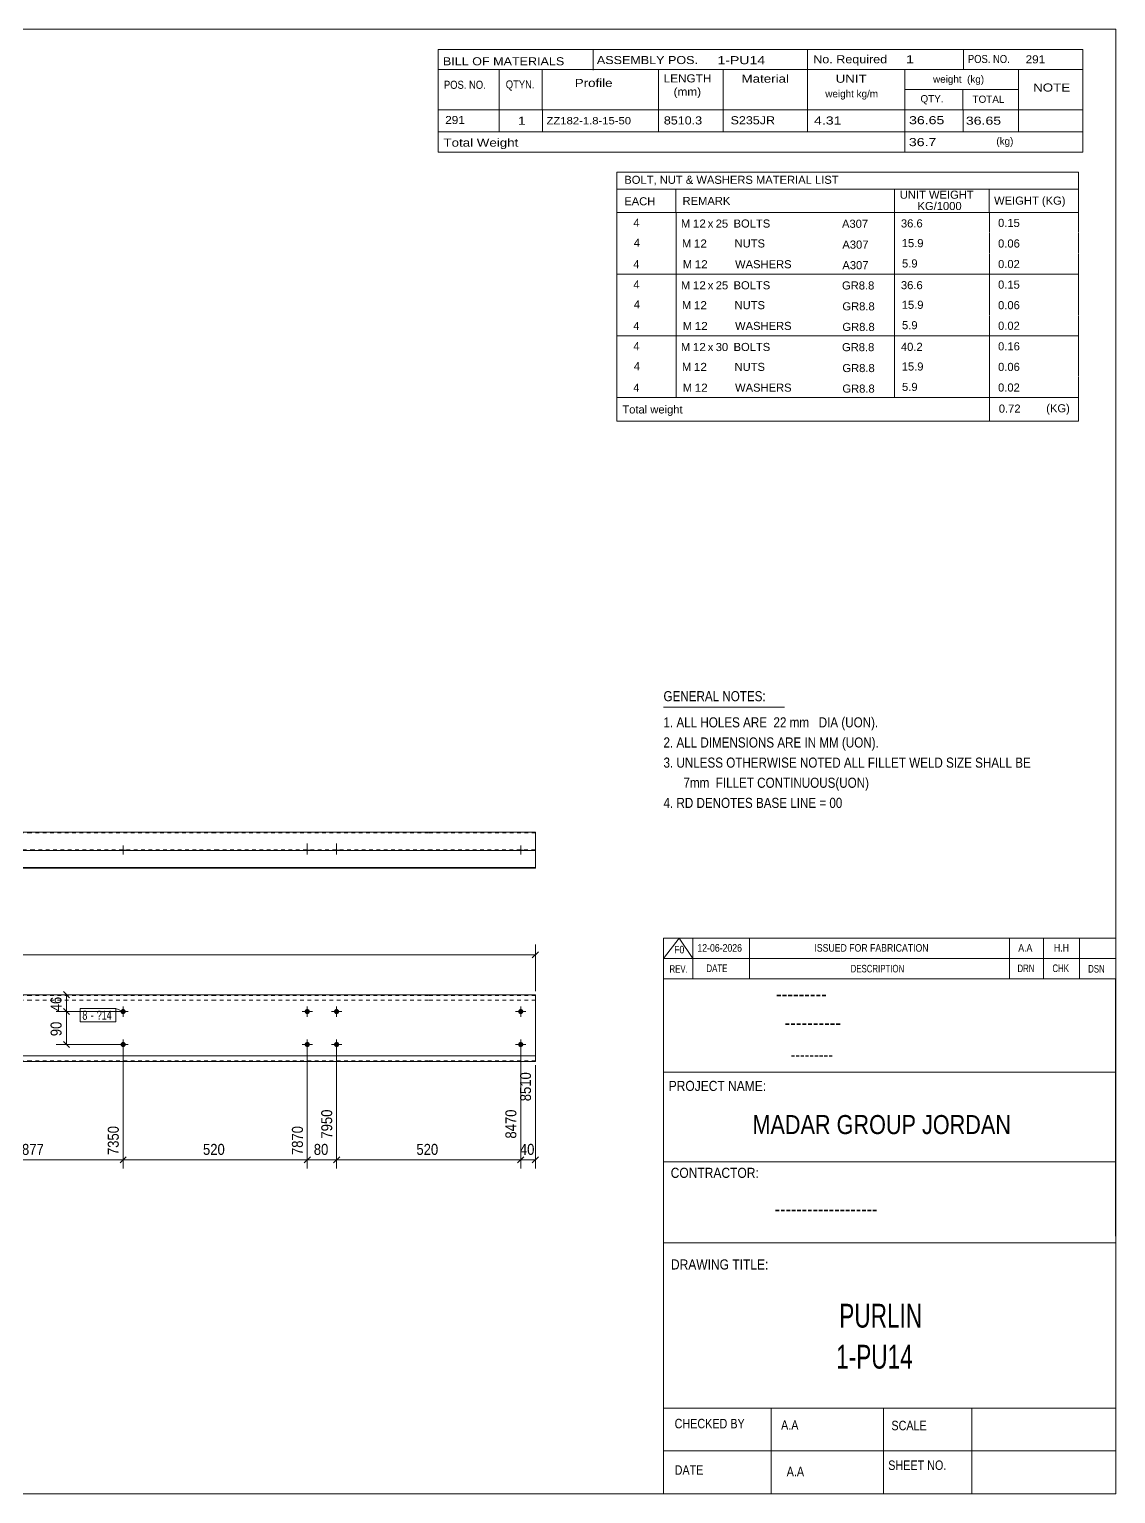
# Model space of a CAD drawing. Header units: millimetres. Extents: x 2 to 579, y 1 to 405.
# Drawn here: x 282.3 to 579, y 5 to 405 of the extents above; entities that cross this region are included whole.
import ezdxf

# ---------------------------------------------------------------- set-up
doc = ezdxf.new("R2010")
doc.units = ezdxf.units.MM
doc.linetypes.add('XKITLINE00', pattern=[0])
doc.linetypes.add('XKITLINE01', pattern=[4, 1, -1, 1, -1])
for name, color, linetype, lineweight in [('Bolt', 3, 'Continuous', 0), ('BoltMark', 7, 'Continuous', 0), ('Dimensions', 7, 'Continuous', 0), ('DrawingSheet', 5, 'Continuous', 0), ('OtherObjectType', 7, 'Continuous', 0), ('Part', 2, 'Continuous', 0)]:
    doc.layers.add(name, color=color, linetype=linetype, lineweight=lineweight)
doc.styles.add('@ARIAL_UNICODE_MS_BOLD', font='ARIAL.TTF')
doc.styles.add('ARIAL', font='ARIAL.TTF')
doc.styles.add('ARIAL_NARROW', font='ARIALN.TTF')
doc.styles.add('COMIC_SANS_MS_BOLD', font='COMICBD.TTF')
doc.styles.add('SWIS721_EX_BT', font='ARIAL.TTF')
doc.styles.add('SWISSE', font='ARIAL.TTF')

# ---------------------------------------------------------------- blocks, each defined once
blk = doc.blocks.new('*A3')
at = {"layer": 'Bolt'}
for points in [[(358.91, 136.67), (358.91, 136.63), (358.91, 136.6), (358.9, 136.56), (358.89, 136.53), (358.88, 136.5), (358.87, 136.46), (358.86, 136.43), (358.85, 136.4), (358.83, 136.37), (358.81, 136.34), (358.8, 136.31), (358.78, 136.28), (358.75, 136.26), (358.73, 136.23), (358.71, 136.2), (358.68, 136.18), (358.66, 136.16), (358.63, 136.14), (358.6, 136.12), (358.57, 136.1), (358.54, 136.08), (358.51, 136.07), (358.48, 136.05), (358.45, 136.04), (358.42, 136.03), (358.38, 136.02), (358.35, 136.01), (358.32, 136.01), (358.28, 136), (358.25, 136), (358.21, 136), (358.18, 136), (358.14, 136), (358.11, 136.01), (358.08, 136.01), (358.04, 136.02), (358.01, 136.03), (357.98, 136.04), (357.95, 136.05), (357.91, 136.07), (357.88, 136.08), (357.85, 136.1), (357.82, 136.12), (357.8, 136.14), (357.77, 136.16), (357.74, 136.18), (357.72, 136.2), (357.69, 136.23), (357.67, 136.26), (357.65, 136.28), (357.63, 136.31), (357.61, 136.34), (357.6, 136.37), (357.58, 136.4), (357.57, 136.43), (357.55, 136.46), (357.54, 136.5), (357.53, 136.53), (357.53, 136.56), (357.52, 136.6), (357.52, 136.63), (357.51, 136.67), (357.51, 136.7), (357.51, 136.73), (357.52, 136.77), (357.52, 136.8), (357.53, 136.84), (357.53, 136.87), (357.54, 136.9), (357.55, 136.94), (357.57, 136.97), (357.58, 137), (357.6, 137.03), (357.61, 137.06), (357.63, 137.09), (357.65, 137.12), (357.67, 137.14), (357.69, 137.17), (357.72, 137.19), (357.74, 137.22), (357.77, 137.24), (357.8, 137.26), (357.82, 137.28), (357.85, 137.3), (357.88, 137.32), (357.91, 137.33), (357.95, 137.35), (357.98, 137.36), (358.01, 137.37), (358.04, 137.38), (358.08, 137.39), (358.11, 137.39), (358.14, 137.4), (358.18, 137.4), (358.21, 137.4), (358.25, 137.4), (358.28, 137.4), (358.32, 137.39), (358.35, 137.39), (358.38, 137.38), (358.42, 137.37), (358.45, 137.36), (358.48, 137.35), (358.51, 137.33), (358.54, 137.32), (358.57, 137.3), (358.6, 137.28), (358.63, 137.26), (358.66, 137.24), (358.68, 137.22), (358.71, 137.19), (358.73, 137.17), (358.75, 137.14), (358.78, 137.12), (358.8, 137.09), (358.81, 137.06), (358.83, 137.03), (358.85, 137), (358.86, 136.97), (358.87, 136.94), (358.88, 136.9), (358.89, 136.87), (358.9, 136.84), (358.91, 136.8), (358.91, 136.77), (358.91, 136.73), (358.91, 136.7)], [(366.91, 136.67), (366.91, 136.63), (366.91, 136.6), (366.9, 136.56), (366.89, 136.53), (366.88, 136.5), (366.87, 136.46), (366.86, 136.43), (366.85, 136.4), (366.83, 136.37), (366.81, 136.34), (366.8, 136.31), (366.78, 136.28), (366.75, 136.26), (366.73, 136.23), (366.71, 136.2), (366.68, 136.18), (366.66, 136.16), (366.63, 136.14), (366.6, 136.12), (366.57, 136.1), (366.54, 136.08), (366.51, 136.07), (366.48, 136.05), (366.45, 136.04), (366.42, 136.03), (366.38, 136.02), (366.35, 136.01), (366.32, 136.01), (366.28, 136), (366.25, 136), (366.21, 136), (366.18, 136), (366.14, 136), (366.11, 136.01), (366.08, 136.01), (366.04, 136.02), (366.01, 136.03), (365.98, 136.04), (365.95, 136.05), (365.91, 136.07), (365.88, 136.08), (365.85, 136.1), (365.82, 136.12), (365.8, 136.14), (365.77, 136.16), (365.74, 136.18), (365.72, 136.2), (365.69, 136.23), (365.67, 136.26), (365.65, 136.28), (365.63, 136.31), (365.61, 136.34), (365.6, 136.37), (365.58, 136.4), (365.57, 136.43), (365.55, 136.46), (365.54, 136.5), (365.53, 136.53), (365.53, 136.56), (365.52, 136.6), (365.52, 136.63), (365.51, 136.67), (365.51, 136.7), (365.51, 136.73), (365.52, 136.77), (365.52, 136.8), (365.53, 136.84), (365.53, 136.87), (365.54, 136.9), (365.55, 136.94), (365.57, 136.97), (365.58, 137), (365.6, 137.03), (365.61, 137.06), (365.63, 137.09), (365.65, 137.12), (365.67, 137.14), (365.69, 137.17), (365.72, 137.19), (365.74, 137.22), (365.77, 137.24), (365.8, 137.26), (365.82, 137.28), (365.85, 137.3), (365.88, 137.32), (365.91, 137.33), (365.95, 137.35), (365.98, 137.36), (366.01, 137.37), (366.04, 137.38), (366.08, 137.39), (366.11, 137.39), (366.14, 137.4), (366.18, 137.4), (366.21, 137.4), (366.25, 137.4), (366.28, 137.4), (366.32, 137.39), (366.35, 137.39), (366.38, 137.38), (366.42, 137.37), (366.45, 137.36), (366.48, 137.35), (366.51, 137.33), (366.54, 137.32), (366.57, 137.3), (366.6, 137.28), (366.63, 137.26), (366.66, 137.24), (366.68, 137.22), (366.71, 137.19), (366.73, 137.17), (366.75, 137.14), (366.78, 137.12), (366.8, 137.09), (366.81, 137.06), (366.83, 137.03), (366.85, 137), (366.86, 136.97), (366.87, 136.94), (366.88, 136.9), (366.89, 136.87), (366.9, 136.84), (366.91, 136.8), (366.91, 136.77), (366.91, 136.73), (366.91, 136.7)], [(358.91, 127.67), (358.91, 127.63), (358.91, 127.6), (358.9, 127.56), (358.89, 127.53), (358.88, 127.5), (358.87, 127.46), (358.86, 127.43), (358.85, 127.4), (358.83, 127.37), (358.81, 127.34), (358.8, 127.31), (358.78, 127.28), (358.75, 127.26), (358.73, 127.23), (358.71, 127.2), (358.68, 127.18), (358.66, 127.16), (358.63, 127.14), (358.6, 127.12), (358.57, 127.1), (358.54, 127.08), (358.51, 127.07), (358.48, 127.05), (358.45, 127.04), (358.42, 127.03), (358.38, 127.02), (358.35, 127.01), (358.32, 127.01), (358.28, 127), (358.25, 127), (358.21, 127), (358.18, 127), (358.14, 127), (358.11, 127.01), (358.08, 127.01), (358.04, 127.02), (358.01, 127.03), (357.98, 127.04), (357.95, 127.05), (357.91, 127.07), (357.88, 127.08), (357.85, 127.1), (357.82, 127.12), (357.8, 127.14), (357.77, 127.16), (357.74, 127.18), (357.72, 127.2), (357.69, 127.23), (357.67, 127.26), (357.65, 127.28), (357.63, 127.31), (357.61, 127.34), (357.6, 127.37), (357.58, 127.4), (357.57, 127.43), (357.55, 127.46), (357.54, 127.5), (357.53, 127.53), (357.53, 127.56), (357.52, 127.6), (357.52, 127.63), (357.51, 127.67), (357.51, 127.7), (357.51, 127.73), (357.52, 127.77), (357.52, 127.8), (357.53, 127.84), (357.53, 127.87), (357.54, 127.9), (357.55, 127.94), (357.57, 127.97), (357.58, 128), (357.6, 128.03), (357.61, 128.06), (357.63, 128.09), (357.65, 128.12), (357.67, 128.14), (357.69, 128.17), (357.72, 128.19), (357.74, 128.22), (357.77, 128.24), (357.8, 128.26), (357.82, 128.28), (357.85, 128.3), (357.88, 128.32), (357.91, 128.33), (357.95, 128.35), (357.98, 128.36), (358.01, 128.37), (358.04, 128.38), (358.08, 128.39), (358.11, 128.39), (358.14, 128.4), (358.18, 128.4), (358.21, 128.4), (358.25, 128.4), (358.28, 128.4), (358.32, 128.39), (358.35, 128.39), (358.38, 128.38), (358.42, 128.37), (358.45, 128.36), (358.48, 128.35), (358.51, 128.33), (358.54, 128.32), (358.57, 128.3), (358.6, 128.28), (358.63, 128.26), (358.66, 128.24), (358.68, 128.22), (358.71, 128.19), (358.73, 128.17), (358.75, 128.14), (358.78, 128.12), (358.8, 128.09), (358.81, 128.06), (358.83, 128.03), (358.85, 128), (358.86, 127.97), (358.87, 127.94), (358.88, 127.9), (358.89, 127.87), (358.9, 127.84), (358.91, 127.8), (358.91, 127.77), (358.91, 127.73), (358.91, 127.7)], [(366.91, 127.67), (366.91, 127.63), (366.91, 127.6), (366.9, 127.56), (366.89, 127.53), (366.88, 127.5), (366.87, 127.46), (366.86, 127.43), (366.85, 127.4), (366.83, 127.37), (366.81, 127.34), (366.8, 127.31), (366.78, 127.28), (366.75, 127.26), (366.73, 127.23), (366.71, 127.2), (366.68, 127.18), (366.66, 127.16), (366.63, 127.14), (366.6, 127.12), (366.57, 127.1), (366.54, 127.08), (366.51, 127.07), (366.48, 127.05), (366.45, 127.04), (366.42, 127.03), (366.38, 127.02), (366.35, 127.01), (366.32, 127.01), (366.28, 127), (366.25, 127), (366.21, 127), (366.18, 127), (366.14, 127), (366.11, 127.01), (366.08, 127.01), (366.04, 127.02), (366.01, 127.03), (365.98, 127.04), (365.95, 127.05), (365.91, 127.07), (365.88, 127.08), (365.85, 127.1), (365.82, 127.12), (365.8, 127.14), (365.77, 127.16), (365.74, 127.18), (365.72, 127.2), (365.69, 127.23), (365.67, 127.26), (365.65, 127.28), (365.63, 127.31), (365.61, 127.34), (365.6, 127.37), (365.58, 127.4), (365.57, 127.43), (365.55, 127.46), (365.54, 127.5), (365.53, 127.53), (365.53, 127.56), (365.52, 127.6), (365.52, 127.63), (365.51, 127.67), (365.51, 127.7), (365.51, 127.73), (365.52, 127.77), (365.52, 127.8), (365.53, 127.84), (365.53, 127.87), (365.54, 127.9), (365.55, 127.94), (365.57, 127.97), (365.58, 128), (365.6, 128.03), (365.61, 128.06), (365.63, 128.09), (365.65, 128.12), (365.67, 128.14), (365.69, 128.17), (365.72, 128.19), (365.74, 128.22), (365.77, 128.24), (365.8, 128.26), (365.82, 128.28), (365.85, 128.3), (365.88, 128.32), (365.91, 128.33), (365.95, 128.35), (365.98, 128.36), (366.01, 128.37), (366.04, 128.38), (366.08, 128.39), (366.11, 128.39), (366.14, 128.4), (366.18, 128.4), (366.21, 128.4), (366.25, 128.4), (366.28, 128.4), (366.32, 128.39), (366.35, 128.39), (366.38, 128.38), (366.42, 128.37), (366.45, 128.36), (366.48, 128.35), (366.51, 128.33), (366.54, 128.32), (366.57, 128.3), (366.6, 128.28), (366.63, 128.26), (366.66, 128.24), (366.68, 128.22), (366.71, 128.19), (366.73, 128.17), (366.75, 128.14), (366.78, 128.12), (366.8, 128.09), (366.81, 128.06), (366.83, 128.03), (366.85, 128), (366.86, 127.97), (366.87, 127.94), (366.88, 127.9), (366.89, 127.87), (366.9, 127.84), (366.91, 127.8), (366.91, 127.77), (366.91, 127.73), (366.91, 127.7)]]:
    blk.add_hatch(color=3, dxfattribs=at).paths.add_polyline_path(points, flags=17)
at = {"layer": 'Bolt', "color": 3, "linetype": 'XKITLINE00', "lineweight": 0}
for p, q in [((359.61, 136.7), (356.81, 136.7)), ((358.21, 138.1), (358.21, 135.3)), ((367.61, 136.7), (364.81, 136.7)), ((366.21, 138.1), (366.21, 135.3)), ((358.21, 129.1), (358.21, 126.3)), ((366.21, 129.1), (366.21, 126.3)), ((359.61, 127.7), (356.81, 127.7)), ((367.61, 127.7), (364.81, 127.7))]:
    blk.add_line(p, q, dxfattribs=at)
blk = doc.blocks.new('*A4')
at = {"layer": 'Bolt'}
for points in [[(308.62, 136.67), (308.62, 136.63), (308.61, 136.6), (308.61, 136.56), (308.6, 136.53), (308.59, 136.5), (308.58, 136.46), (308.57, 136.43), (308.55, 136.4), (308.54, 136.37), (308.52, 136.34), (308.5, 136.31), (308.48, 136.28), (308.46, 136.26), (308.44, 136.23), (308.41, 136.2), (308.39, 136.18), (308.36, 136.16), (308.34, 136.14), (308.31, 136.12), (308.28, 136.1), (308.25, 136.08), (308.22, 136.07), (308.19, 136.05), (308.15, 136.04), (308.12, 136.03), (308.09, 136.02), (308.06, 136.01), (308.02, 136.01), (307.99, 136), (307.95, 136), (307.92, 136), (307.88, 136), (307.85, 136), (307.82, 136.01), (307.78, 136.01), (307.75, 136.02), (307.72, 136.03), (307.68, 136.04), (307.65, 136.05), (307.62, 136.07), (307.59, 136.08), (307.56, 136.1), (307.53, 136.12), (307.5, 136.14), (307.48, 136.16), (307.45, 136.18), (307.42, 136.2), (307.4, 136.23), (307.38, 136.26), (307.36, 136.28), (307.34, 136.31), (307.32, 136.34), (307.3, 136.37), (307.29, 136.4), (307.27, 136.43), (307.26, 136.46), (307.25, 136.5), (307.24, 136.53), (307.23, 136.56), (307.23, 136.6), (307.22, 136.63), (307.22, 136.67), (307.22, 136.7), (307.22, 136.73), (307.22, 136.77), (307.23, 136.8), (307.23, 136.84), (307.24, 136.87), (307.25, 136.9), (307.26, 136.94), (307.27, 136.97), (307.29, 137), (307.3, 137.03), (307.32, 137.06), (307.34, 137.09), (307.36, 137.12), (307.38, 137.14), (307.4, 137.17), (307.42, 137.19), (307.45, 137.22), (307.48, 137.24), (307.5, 137.26), (307.53, 137.28), (307.56, 137.3), (307.59, 137.32), (307.62, 137.33), (307.65, 137.35), (307.68, 137.36), (307.72, 137.37), (307.75, 137.38), (307.78, 137.39), (307.82, 137.39), (307.85, 137.4), (307.88, 137.4), (307.92, 137.4), (307.95, 137.4), (307.99, 137.4), (308.02, 137.39), (308.06, 137.39), (308.09, 137.38), (308.12, 137.37), (308.15, 137.36), (308.19, 137.35), (308.22, 137.33), (308.25, 137.32), (308.28, 137.3), (308.31, 137.28), (308.34, 137.26), (308.36, 137.24), (308.39, 137.22), (308.41, 137.19), (308.44, 137.17), (308.46, 137.14), (308.48, 137.12), (308.5, 137.09), (308.52, 137.06), (308.54, 137.03), (308.55, 137), (308.57, 136.97), (308.58, 136.94), (308.59, 136.9), (308.6, 136.87), (308.61, 136.84), (308.61, 136.8), (308.62, 136.77), (308.62, 136.73), (308.62, 136.7)], [(417.21, 136.67), (417.2, 136.63), (417.2, 136.6), (417.19, 136.56), (417.19, 136.53), (417.18, 136.5), (417.17, 136.46), (417.15, 136.43), (417.14, 136.4), (417.12, 136.37), (417.11, 136.34), (417.09, 136.31), (417.07, 136.28), (417.05, 136.26), (417.03, 136.23), (417, 136.2), (416.98, 136.18), (416.95, 136.16), (416.92, 136.14), (416.9, 136.12), (416.87, 136.1), (416.84, 136.08), (416.81, 136.07), (416.77, 136.05), (416.74, 136.04), (416.71, 136.03), (416.68, 136.02), (416.64, 136.01), (416.61, 136.01), (416.58, 136), (416.54, 136), (416.51, 136), (416.47, 136), (416.44, 136), (416.4, 136.01), (416.37, 136.01), (416.34, 136.02), (416.3, 136.03), (416.27, 136.04), (416.24, 136.05), (416.21, 136.07), (416.18, 136.08), (416.15, 136.1), (416.12, 136.12), (416.09, 136.14), (416.06, 136.16), (416.04, 136.18), (416.01, 136.2), (415.99, 136.23), (415.97, 136.26), (415.94, 136.28), (415.92, 136.31), (415.91, 136.34), (415.89, 136.37), (415.87, 136.4), (415.86, 136.43), (415.85, 136.46), (415.84, 136.5), (415.83, 136.53), (415.82, 136.56), (415.81, 136.6), (415.81, 136.63), (415.81, 136.67), (415.81, 136.7), (415.81, 136.73), (415.81, 136.77), (415.81, 136.8), (415.82, 136.84), (415.83, 136.87), (415.84, 136.9), (415.85, 136.94), (415.86, 136.97), (415.87, 137), (415.89, 137.03), (415.91, 137.06), (415.92, 137.09), (415.94, 137.12), (415.97, 137.14), (415.99, 137.17), (416.01, 137.19), (416.04, 137.22), (416.06, 137.24), (416.09, 137.26), (416.12, 137.28), (416.15, 137.3), (416.18, 137.32), (416.21, 137.33), (416.24, 137.35), (416.27, 137.36), (416.3, 137.37), (416.34, 137.38), (416.37, 137.39), (416.4, 137.39), (416.44, 137.4), (416.47, 137.4), (416.51, 137.4), (416.54, 137.4), (416.58, 137.4), (416.61, 137.39), (416.64, 137.39), (416.68, 137.38), (416.71, 137.37), (416.74, 137.36), (416.77, 137.35), (416.81, 137.33), (416.84, 137.32), (416.87, 137.3), (416.9, 137.28), (416.92, 137.26), (416.95, 137.24), (416.98, 137.22), (417, 137.19), (417.03, 137.17), (417.05, 137.14), (417.07, 137.12), (417.09, 137.09), (417.11, 137.06), (417.12, 137.03), (417.14, 137), (417.15, 136.97), (417.17, 136.94), (417.18, 136.9), (417.19, 136.87), (417.19, 136.84), (417.2, 136.8), (417.2, 136.77), (417.21, 136.73), (417.21, 136.7)], [(308.62, 127.67), (308.62, 127.63), (308.61, 127.6), (308.61, 127.56), (308.6, 127.53), (308.59, 127.5), (308.58, 127.46), (308.57, 127.43), (308.55, 127.4), (308.54, 127.37), (308.52, 127.34), (308.5, 127.31), (308.48, 127.28), (308.46, 127.26), (308.44, 127.23), (308.41, 127.2), (308.39, 127.18), (308.36, 127.16), (308.34, 127.14), (308.31, 127.12), (308.28, 127.1), (308.25, 127.08), (308.22, 127.07), (308.19, 127.05), (308.15, 127.04), (308.12, 127.03), (308.09, 127.02), (308.06, 127.01), (308.02, 127.01), (307.99, 127), (307.95, 127), (307.92, 127), (307.88, 127), (307.85, 127), (307.82, 127.01), (307.78, 127.01), (307.75, 127.02), (307.72, 127.03), (307.68, 127.04), (307.65, 127.05), (307.62, 127.07), (307.59, 127.08), (307.56, 127.1), (307.53, 127.12), (307.5, 127.14), (307.48, 127.16), (307.45, 127.18), (307.42, 127.2), (307.4, 127.23), (307.38, 127.26), (307.36, 127.28), (307.34, 127.31), (307.32, 127.34), (307.3, 127.37), (307.29, 127.4), (307.27, 127.43), (307.26, 127.46), (307.25, 127.5), (307.24, 127.53), (307.23, 127.56), (307.23, 127.6), (307.22, 127.63), (307.22, 127.67), (307.22, 127.7), (307.22, 127.73), (307.22, 127.77), (307.23, 127.8), (307.23, 127.84), (307.24, 127.87), (307.25, 127.9), (307.26, 127.94), (307.27, 127.97), (307.29, 128), (307.3, 128.03), (307.32, 128.06), (307.34, 128.09), (307.36, 128.12), (307.38, 128.14), (307.4, 128.17), (307.42, 128.19), (307.45, 128.22), (307.48, 128.24), (307.5, 128.26), (307.53, 128.28), (307.56, 128.3), (307.59, 128.32), (307.62, 128.33), (307.65, 128.35), (307.68, 128.36), (307.72, 128.37), (307.75, 128.38), (307.78, 128.39), (307.82, 128.39), (307.85, 128.4), (307.88, 128.4), (307.92, 128.4), (307.95, 128.4), (307.99, 128.4), (308.02, 128.39), (308.06, 128.39), (308.09, 128.38), (308.12, 128.37), (308.15, 128.36), (308.19, 128.35), (308.22, 128.33), (308.25, 128.32), (308.28, 128.3), (308.31, 128.28), (308.34, 128.26), (308.36, 128.24), (308.39, 128.22), (308.41, 128.19), (308.44, 128.17), (308.46, 128.14), (308.48, 128.12), (308.5, 128.09), (308.52, 128.06), (308.54, 128.03), (308.55, 128), (308.57, 127.97), (308.58, 127.94), (308.59, 127.9), (308.6, 127.87), (308.61, 127.84), (308.61, 127.8), (308.62, 127.77), (308.62, 127.73), (308.62, 127.7)], [(417.21, 127.67), (417.2, 127.63), (417.2, 127.6), (417.19, 127.56), (417.19, 127.53), (417.18, 127.5), (417.17, 127.46), (417.15, 127.43), (417.14, 127.4), (417.12, 127.37), (417.11, 127.34), (417.09, 127.31), (417.07, 127.28), (417.05, 127.26), (417.03, 127.23), (417, 127.2), (416.98, 127.18), (416.95, 127.16), (416.92, 127.14), (416.9, 127.12), (416.87, 127.1), (416.84, 127.08), (416.81, 127.07), (416.77, 127.05), (416.74, 127.04), (416.71, 127.03), (416.68, 127.02), (416.64, 127.01), (416.61, 127.01), (416.58, 127), (416.54, 127), (416.51, 127), (416.47, 127), (416.44, 127), (416.4, 127.01), (416.37, 127.01), (416.34, 127.02), (416.3, 127.03), (416.27, 127.04), (416.24, 127.05), (416.21, 127.07), (416.18, 127.08), (416.15, 127.1), (416.12, 127.12), (416.09, 127.14), (416.06, 127.16), (416.04, 127.18), (416.01, 127.2), (415.99, 127.23), (415.97, 127.26), (415.94, 127.28), (415.92, 127.31), (415.91, 127.34), (415.89, 127.37), (415.87, 127.4), (415.86, 127.43), (415.85, 127.46), (415.84, 127.5), (415.83, 127.53), (415.82, 127.56), (415.81, 127.6), (415.81, 127.63), (415.81, 127.67), (415.81, 127.7), (415.81, 127.73), (415.81, 127.77), (415.81, 127.8), (415.82, 127.84), (415.83, 127.87), (415.84, 127.9), (415.85, 127.94), (415.86, 127.97), (415.87, 128), (415.89, 128.03), (415.91, 128.06), (415.92, 128.09), (415.94, 128.12), (415.97, 128.14), (415.99, 128.17), (416.01, 128.19), (416.04, 128.22), (416.06, 128.24), (416.09, 128.26), (416.12, 128.28), (416.15, 128.3), (416.18, 128.32), (416.21, 128.33), (416.24, 128.35), (416.27, 128.36), (416.3, 128.37), (416.34, 128.38), (416.37, 128.39), (416.4, 128.39), (416.44, 128.4), (416.47, 128.4), (416.51, 128.4), (416.54, 128.4), (416.58, 128.4), (416.61, 128.39), (416.64, 128.39), (416.68, 128.38), (416.71, 128.37), (416.74, 128.36), (416.77, 128.35), (416.81, 128.33), (416.84, 128.32), (416.87, 128.3), (416.9, 128.28), (416.92, 128.26), (416.95, 128.24), (416.98, 128.22), (417, 128.19), (417.03, 128.17), (417.05, 128.14), (417.07, 128.12), (417.09, 128.09), (417.11, 128.06), (417.12, 128.03), (417.14, 128), (417.15, 127.97), (417.17, 127.94), (417.18, 127.9), (417.19, 127.87), (417.19, 127.84), (417.2, 127.8), (417.2, 127.77), (417.21, 127.73), (417.21, 127.7)]]:
    blk.add_hatch(color=3, dxfattribs=at).paths.add_polyline_path(points, flags=17)
at = {"layer": 'Bolt', "color": 3, "linetype": 'XKITLINE00', "lineweight": 0}
for p, q in [((309.32, 136.7), (306.52, 136.7)), ((307.92, 138.1), (307.92, 135.3)), ((417.91, 136.7), (415.11, 136.7)), ((416.51, 138.1), (416.51, 135.3)), ((307.92, 129.1), (307.92, 126.3)), ((416.51, 129.1), (416.51, 126.3)), ((309.32, 127.7), (306.52, 127.7)), ((417.91, 127.7), (415.11, 127.7))]:
    blk.add_line(p, q, dxfattribs=at)
blk = doc.blocks.new('*A7')
at = {"layer": 'Part'}
blk.add_hatch(color=2, dxfattribs=at).paths.add_polyline_path([(72.8, 142.7), (74.4, 142.7), (73.6, 141.3)], flags=17)
at = {"layer": 'Part', "color": 2, "linetype": 'XKITLINE00', "lineweight": 0}
for p, q in [((44.45, 123.1), (44.45, 141.3)), ((73.55, 141.3), (44.45, 141.3)), ((73.6, 141.3), (72.8, 142.7)), ((72.8, 142.7), (74.4, 142.7)), ((74.4, 142.7), (73.6, 141.3)), ((131.84, 141.3), (73.65, 141.3)), ((182.13, 141.3), (131.94, 141.3)), ((232.43, 141.3), (182.23, 141.3)), ((282.72, 141.3), (232.53, 141.3)), ((333.02, 141.3), (282.82, 141.3)), ((391.31, 141.3), (333.12, 141.3)), ((420.51, 141.3), (391.41, 141.3)), ((420.51, 123.1), (420.51, 141.3)), ((73.55, 124.6), (44.45, 124.6)), ((131.84, 124.6), (73.65, 124.6)), ((182.13, 124.6), (131.94, 124.6)), ((232.43, 124.6), (182.23, 124.6)), ((282.72, 124.6), (232.53, 124.6)), ((333.02, 124.6), (282.82, 124.6)), ((391.31, 124.6), (333.12, 124.6)), ((420.51, 124.6), (391.41, 124.6)), ((44.45, 123.1), (73.55, 123.1)), ((73.65, 123.1), (131.84, 123.1)), ((131.94, 123.1), (182.13, 123.1)), ((182.23, 123.1), (232.43, 123.1)), ((232.53, 123.1), (282.72, 123.1)), ((282.82, 123.1), (333.02, 123.1)), ((333.12, 123.1), (391.31, 123.1)), ((391.41, 123.1), (420.51, 123.1))]:
    blk.add_line(p, q, dxfattribs=at)
at = {"layer": 'Part', "color": 7, "linetype": 'XKITLINE01', "lineweight": 0}
for p, q in [((73.55, 141.12), (44.45, 141.12)), ((131.84, 141.12), (73.65, 141.12)), ((182.13, 141.12), (131.94, 141.12)), ((232.43, 141.12), (182.23, 141.12)), ((282.72, 141.12), (232.53, 141.12)), ((333.02, 141.12), (282.82, 141.12)), ((391.31, 141.12), (333.12, 141.12)), ((420.51, 141.12), (391.41, 141.12)), ((73.55, 139.8), (44.45, 139.8)), ((131.84, 139.8), (73.65, 139.8)), ((182.13, 139.8), (131.94, 139.8)), ((232.43, 139.8), (182.23, 139.8)), ((282.72, 139.8), (232.53, 139.8)), ((333.02, 139.8), (282.82, 139.8)), ((391.31, 139.8), (333.12, 139.8)), ((420.51, 139.8), (391.41, 139.8)), ((73.55, 123.28), (44.45, 123.28)), ((131.84, 123.28), (73.65, 123.28)), ((182.13, 123.28), (131.94, 123.28)), ((232.43, 123.28), (182.23, 123.28)), ((282.72, 123.28), (232.53, 123.28)), ((333.02, 123.28), (282.82, 123.28)), ((391.31, 123.28), (333.12, 123.28)), ((420.51, 123.28), (391.41, 123.28))]:
    blk.add_line(p, q, dxfattribs=at)
at = {"layer": 'Part', "color": 2, "linetype": 'XKITLINE00', "lineweight": 0}
blk.add_circle((73.6, 142.2), 1, dxfattribs=at)
blk = doc.blocks.new('*A10')
at = {"layer": 'Bolt'}
for points in [[(357.51, 180.72), (357.51, 180.9), (358.91, 180.9), (358.91, 180.72)], [(357.51, 180.72), (357.51, 180.9), (358.91, 180.9), (358.91, 180.72)], [(365.51, 180.72), (365.51, 180.9), (366.91, 180.9), (366.91, 180.72)], [(365.51, 180.72), (365.51, 180.9), (366.91, 180.9), (366.91, 180.72)]]:
    blk.add_hatch(color=3, dxfattribs=at).paths.add_polyline_path(points, flags=17)
at = {"layer": 'Bolt', "color": 3, "linetype": 'XKITLINE00', "lineweight": 0}
for p, q in [((357.51, 180.9), (357.51, 180.72)), ((357.51, 180.9), (357.51, 180.72)), ((358.21, 182.56), (358.21, 179.56)), ((358.21, 182.56), (358.21, 179.56)), ((358.91, 180.9), (358.91, 180.72)), ((358.91, 180.9), (358.91, 180.72)), ((365.51, 180.9), (365.51, 180.72)), ((365.51, 180.9), (365.51, 180.72)), ((366.21, 182.56), (366.21, 179.56)), ((366.21, 182.56), (366.21, 179.56)), ((366.91, 180.9), (366.91, 180.72)), ((366.91, 180.9), (366.91, 180.72))]:
    blk.add_line(p, q, dxfattribs=at)
blk = doc.blocks.new('*A11')
at = {"layer": 'Bolt'}
for points in [[(307.22, 180.72), (307.22, 180.9), (308.62, 180.9), (308.62, 180.72)], [(307.22, 180.72), (307.22, 180.9), (308.62, 180.9), (308.62, 180.72)], [(415.81, 180.72), (415.81, 180.9), (417.21, 180.9), (417.21, 180.72)], [(415.81, 180.72), (415.81, 180.9), (417.21, 180.9), (417.21, 180.72)]]:
    blk.add_hatch(color=3, dxfattribs=at).paths.add_polyline_path(points, flags=17)
at = {"layer": 'Bolt', "color": 3, "linetype": 'XKITLINE00', "lineweight": 0}
for p, q in [((307.22, 180.9), (307.22, 180.72)), ((307.22, 180.9), (307.22, 180.72)), ((307.92, 182.06), (307.92, 179.56)), ((307.92, 182.06), (307.92, 179.56)), ((308.62, 180.9), (308.62, 180.72)), ((308.62, 180.9), (308.62, 180.72)), ((415.81, 180.9), (415.81, 180.72)), ((415.81, 180.9), (415.81, 180.72)), ((416.51, 182.06), (416.51, 179.56)), ((416.51, 182.06), (416.51, 179.56)), ((417.21, 180.9), (417.21, 180.72)), ((417.21, 180.9), (417.21, 180.72))]:
    blk.add_line(p, q, dxfattribs=at)
blk = doc.blocks.new('*A14')
at = {"layer": 'Part'}
blk.add_hatch(color=2, dxfattribs=at).paths.add_polyline_path([(72.8, 182.21), (74.4, 182.21), (73.6, 180.81)], flags=17)
at = {"layer": 'Part', "color": 2, "linetype": 'XKITLINE00', "lineweight": 0}
for p, q in [((44.45, 176.08), (44.45, 185.72)), ((73.55, 185.72), (44.45, 185.72)), ((131.84, 185.72), (73.65, 185.72)), ((182.13, 185.72), (131.94, 185.72)), ((232.43, 185.72), (182.23, 185.72)), ((282.72, 185.72), (232.53, 185.72)), ((333.02, 185.72), (282.82, 185.72)), ((391.31, 185.72), (333.12, 185.72)), ((420.51, 185.72), (391.41, 185.72)), ((420.51, 176.08), (420.51, 185.72)), ((73.55, 180.72), (44.45, 180.72)), ((73.6, 180.81), (72.8, 182.21)), ((72.8, 182.21), (74.4, 182.21)), ((74.4, 182.21), (73.6, 180.81)), ((131.84, 180.72), (73.65, 180.72)), ((182.13, 180.72), (131.94, 180.72)), ((232.43, 180.72), (182.23, 180.72)), ((282.72, 180.72), (232.53, 180.72)), ((333.02, 180.72), (282.82, 180.72)), ((391.31, 180.72), (333.12, 180.72)), ((420.51, 180.72), (391.41, 180.72)), ((44.45, 175.9), (44.45, 176.08)), ((44.45, 176.08), (73.55, 176.08)), ((73.65, 176.08), (131.84, 176.08)), ((131.94, 176.08), (182.13, 176.08)), ((182.23, 176.08), (232.43, 176.08)), ((232.53, 176.08), (282.72, 176.08)), ((282.82, 176.08), (333.02, 176.08)), ((333.12, 176.08), (391.31, 176.08)), ((391.41, 176.08), (420.51, 176.08)), ((420.51, 176.08), (420.51, 175.9)), ((73.55, 175.9), (44.45, 175.9)), ((131.84, 175.9), (73.65, 175.9)), ((182.13, 175.9), (131.94, 175.9)), ((232.43, 175.9), (182.23, 175.9)), ((282.72, 175.9), (232.53, 175.9)), ((333.02, 175.9), (282.82, 175.9)), ((391.31, 175.9), (333.12, 175.9)), ((420.51, 175.9), (391.41, 175.9))]:
    blk.add_line(p, q, dxfattribs=at)
at = {"layer": 'Part', "color": 7, "linetype": 'XKITLINE01', "lineweight": 0}
for p, q in [((73.55, 185.54), (44.45, 185.54)), ((131.84, 185.54), (73.65, 185.54)), ((182.13, 185.54), (131.94, 185.54)), ((232.43, 185.54), (182.23, 185.54)), ((282.72, 185.54), (232.53, 185.54)), ((333.02, 185.54), (282.82, 185.54)), ((391.31, 185.54), (333.12, 185.54)), ((420.51, 185.54), (391.41, 185.54)), ((44.45, 180.9), (73.55, 180.9)), ((73.65, 180.9), (131.84, 180.9)), ((131.94, 180.9), (182.13, 180.9)), ((182.23, 180.9), (232.43, 180.9)), ((232.53, 180.9), (282.72, 180.9)), ((282.82, 180.9), (333.02, 180.9)), ((333.12, 180.9), (391.31, 180.9)), ((391.41, 180.9), (420.51, 180.9))]:
    blk.add_line(p, q, dxfattribs=at)
at = {"layer": 'Part', "color": 2, "linetype": 'XKITLINE00', "lineweight": 0}
blk.add_circle((73.6, 181.71), 1, dxfattribs=at)
blk = doc.blocks.new('*A15')
at = {"layer": 'DrawingSheet', "color": 5, "linetype": 'XKITLINE00', "lineweight": 0}
for p, q in [((579, 405), (5, 405)), ((5, 405), (5, 5)), ((579, 5), (579, 405)), ((5, 5), (579, 5))]:
    blk.add_line(p, q, dxfattribs=at)
at = {"layer": 'DrawingSheet', "color": 5, "style": 'ARIAL', "width": 0.85}
blk.add_text('Tekla structures', height=2, rotation=90, dxfattribs=at).set_placement((4.5, 5.5))
blk = doc.blocks.new('*A16')
at = {"layer": 'OtherObjectType', "color": 7, "linetype": 'XKITLINE00', "lineweight": 0}
for p, q in [((442.76, 365.95), (442.75, 354.95)), ((442.76, 365.95), (568.88, 365.95)), ((568.88, 365.95), (568.88, 354.95)), ((442.75, 361.3), (568.88, 361.3)), ((458.87, 361.31), (458.87, 354.95)), ((518.57, 361.31), (518.57, 354.95)), ((544.47, 361.29), (544.47, 354.95)), ((442.76, 354.92), (442.76, 349.42)), ((442.77, 354.95), (568.88, 354.95)), ((458.92, 354.95), (458.92, 349.33)), ((518.57, 354.95), (518.57, 349.33)), ((544.5, 354.95), (544.5, 349.45)), ((568.88, 354.95), (568.88, 349.45)), ((442.79, 349.33), (442.79, 343.72)), ((458.95, 349.33), (458.95, 343.71)), ((518.57, 349.33), (518.57, 343.71)), ((544.5, 349.33), (544.5, 343.83)), ((568.88, 349.33), (568.88, 343.83)), ((442.79, 343.7), (442.79, 338.13)), ((458.95, 343.71), (458.95, 338.09)), ((518.57, 343.71), (518.57, 338.09)), ((544.5, 343.71), (544.5, 338.1)), ((568.88, 343.71), (568.88, 338.1)), ((568.88, 338.1), (442.75, 338.13)), ((442.76, 338.06), (442.76, 332.56)), ((458.92, 338.09), (458.92, 332.47)), ((518.57, 338.09), (518.57, 332.47)), ((544.5, 338.09), (544.5, 332.59)), ((568.88, 338.09), (568.88, 332.59)), ((442.79, 332.47), (442.79, 326.86)), ((458.95, 332.47), (458.95, 326.86)), ((518.57, 332.47), (518.57, 326.86)), ((544.5, 332.47), (544.5, 326.97)), ((568.88, 332.47), (568.88, 326.97)), ((442.79, 326.84), (442.79, 321.27)), ((458.95, 326.85), (458.95, 321.24)), ((518.57, 326.86), (518.57, 321.24)), ((544.5, 326.85), (544.5, 321.25)), ((568.88, 326.85), (568.88, 321.24)), ((568.88, 321.24), (442.75, 321.27)), ((442.76, 321.21), (442.76, 315.71)), ((458.92, 321.23), (458.92, 315.62)), ((518.57, 321.24), (518.57, 315.62)), ((544.5, 321.23), (544.5, 315.73)), ((568.88, 321.24), (568.88, 315.74)), ((442.79, 315.62), (442.79, 310)), ((458.95, 315.62), (458.95, 310)), ((518.57, 315.62), (518.57, 310)), ((544.5, 315.61), (544.5, 310.11)), ((568.88, 315.62), (568.88, 310.12)), ((442.79, 309.98), (442.79, 304.42)), ((458.95, 310), (458.95, 304.38)), ((518.57, 310), (518.57, 304.38)), ((544.5, 310), (544.5, 304.39)), ((568.88, 310), (568.88, 304.39)), ((568.88, 304.39), (442.75, 304.42)), ((442.78, 304.38), (442.78, 297.97)), ((442.85, 304.38), (568.87, 304.38)), ((544.5, 304.35), (544.5, 297.93)), ((568.87, 304.35), (568.87, 297.94)), ((442.77, 297.93), (568.87, 297.93))]:
    blk.add_line(p, q, dxfattribs=at)
at = {"layer": 'OtherObjectType', "color": 7, "style": 'ARIAL_NARROW'}
for s, width, p in [('BOLT, NUT & WASHERS MATERIAL LIST', 1.211571, (444.79, 362.79)), ('UNIT WEIGHT', 1.211571, (520.03, 358.72)), ('EACH', 1.211571, (444.78, 356.92)), ('REMARK', 1.211571, (460.7, 357.01)), (' KG/1000', 1.211571, (524.02, 355.63)), ('WEIGHT (KG)', 1.211571, (545.78, 357.1)), ('4', 1.211571, (447.26, 351.05)), ('M', 1.211571, (460.26, 350.85)), ('12', 1.275, (463.5, 350.83)), ('x', 1.211571, (467.58, 350.83)), ('25', 1.211571, (469.76, 350.82)), ('BOLTS', 1.211571, (474.63, 350.84)), ('A307', 1.211571, (504.25, 350.79)), ('36.6', 1.211571, (520.34, 350.88)), ('0.15', 1.211571, (546.87, 351.01)), ('4', 1.211571, (447.4, 345.61)), ('M', 1.211571, (460.54, 345.41)), ('12', 1.275, (463.78, 345.39)), ('NUTS', 1.211571, (474.91, 345.41)), ('A307', 1.211571, (504.35, 345.09)), ('15.9', 1.211571, (520.56, 345.5)), ('0.06', 1.211571, (546.87, 345.39)), ('4', 1.211571, (447.24, 339.74)), ('M', 1.211571, (460.76, 339.74)), ('12', 1.275, (464, 339.72)), ('WASHERS', 1.211571, (475.04, 339.73)), ('A307', 1.211571, (504.35, 339.47)), ('5.9', 1.211571, (520.64, 339.94)), ('0.02', 1.211571, (546.87, 339.78)), ('4', 1.211571, (447.26, 334.2)), ('M', 1.211571, (460.26, 333.99)), ('12', 1.275, (463.5, 333.97)), ('25', 1.211571, (469.76, 333.96)), ('BOLTS', 1.211571, (474.63, 333.98)), ('GR8.8', 1.211571, (504.25, 333.93)), ('36.6', 1.211571, (520.34, 334.02)), ('0.15', 1.211571, (546.87, 334.16)), ('x', 1.211571, (467.58, 333.97)), ('4', 1.211571, (447.4, 328.75)), ('M', 1.211571, (460.54, 328.56)), ('12', 1.275, (463.78, 328.54)), ('NUTS', 1.211571, (474.91, 328.55)), ('GR8.8', 1.211571, (504.35, 328.23)), ('15.9', 1.211571, (520.56, 328.65)), ('0.06', 1.211571, (546.87, 328.54)), ('4', 1.211571, (447.24, 322.88)), ('M', 1.211571, (460.76, 322.88)), ('12', 1.275, (464, 322.86)), ('WASHERS', 1.211571, (475.04, 322.88)), ('GR8.8', 1.211571, (504.35, 322.61)), ('5.9', 1.211571, (520.64, 323.08)), ('0.02', 1.211571, (546.87, 322.92)), ('4', 1.211571, (447.26, 317.34)), ('M', 1.211571, (460.26, 317.13)), ('12', 1.275, (463.5, 317.11)), ('x', 1.211571, (467.58, 317.12)), ('30', 1.211571, (469.76, 317.11)), ('BOLTS', 1.211571, (474.63, 317.13)), ('GR8.8', 1.211571, (504.25, 317.08)), ('40.2', 1.211571, (520.34, 317.17)), ('0.16', 1.211571, (546.87, 317.3)), ('4', 1.211571, (447.4, 311.89)), ('M', 1.211571, (460.54, 311.7)), ('12', 1.275, (463.78, 311.68)), ('NUTS', 1.211571, (474.91, 311.69)), ('GR8.8', 1.211571, (504.35, 311.37)), ('15.9', 1.211571, (520.56, 311.79)), ('0.06', 1.211571, (546.87, 311.68)), ('4', 1.211571, (447.24, 306.03)), ('M', 1.211571, (460.76, 306.03)), ('12', 1.275, (464, 306)), ('WASHERS', 1.211571, (475.04, 306.02)), ('5.9', 1.211571, (520.64, 306.22)), ('0.02', 1.211571, (546.87, 306.06)), ('GR8.8', 1.211571, (504.35, 305.76)), ('Total weight', 1.211571, (444.26, 300.06)), ('0.72', 1.211571, (547.07, 300.29)), ('(KG)', 1.211571, (560.02, 300.38))]:
    blk.add_text(s, height=2.2, dxfattribs=dict(at, width=width)).set_placement(p)
blk = doc.blocks.new('*A17')
at = {"layer": 'OtherObjectType', "color": 7, "linetype": 'XKITLINE00', "lineweight": 0}
blk.add_line((455.5, 219.82), (488.5, 219.82), dxfattribs=at)
at = {"layer": 'OtherObjectType', "color": 7, "style": 'ARIAL_NARROW', "width": 1.008832}
for s, p in [('GENERAL NOTES:', (455.5, 221.47)), ('1. ALL HOLES ARE  22 mm   DIA (UON).', (455.5, 214.32)), ('2. ALL DIMENSIONS ARE IN MM (UON).', (455.5, 208.82)), ('3. UNLESS OTHERWISE NOTED ALL FILLET WELD SIZE SHALL BE', (455.5, 203.32)), ('7mm  FILLET CONTINUOUS(UON)', (460.95, 197.82)), ('4. RD DENOTES BASE LINE = 00', (455.5, 192.32))]:
    blk.add_text(s, height=2.75, dxfattribs=at).set_placement(p)
blk = doc.blocks.new('*A18')
at = {"layer": 'OtherObjectType', "color": 7, "linetype": 'XKITLINE00', "lineweight": 0}
for p, q in [((455.5, 156.76), (579, 156.76)), ((455.5, 151.21), (459.82, 156.76)), ((455.5, 151.21), (455.5, 156.76)), ((459.82, 156.76), (463.53, 151.21)), ((463.53, 151.21), (463.53, 156.76)), ((478.97, 151.21), (478.97, 156.76)), ((549.98, 151.21), (549.98, 156.76)), ((559.24, 151.21), (559.24, 156.76)), ((569.12, 151.21), (569.12, 156.76)), ((579, 151.21), (579, 156.76)), ((455.5, 151.21), (579, 151.21)), ((455.5, 145.65), (455.5, 151.21)), ((459.21, 151.21), (579, 151.21)), ((463.53, 145.65), (463.53, 151.21)), ((478.97, 145.65), (478.97, 151.21)), ((549.98, 145.65), (549.98, 151.21)), ((559.24, 145.65), (559.24, 151.21)), ((569.12, 145.65), (569.12, 151.21)), ((579, 145.65), (579, 151.21))]:
    blk.add_line(p, q, dxfattribs=at)
at = {"layer": 'OtherObjectType', "color": 7, "style": 'ARIAL_NARROW'}
for s, height, width, p in [('F0', 2.058, 1.008832, (458.4, 152.59)), ('12-06-2026', 2.058, 1.008832, (464.76, 153.06)), ('ISSUED FOR FABRICATION', 2.0583, 1.008832, (496.71, 153.06)), ('A.A', 2.058, 1.008832, (552.4, 153.06)), ('H.H', 2.058, 1.008832, (562.13, 153.06)), ('REV.', 2.058, 0.907949, (457.13, 147.31)), ('DATE', 2.058, 0.907949, (467.23, 147.5)), ('DESCRIPTION', 2.0583, 0.907949, (506.61, 147.39)), ('DRN', 2.058, 0.907949, (552.17, 147.47)), ('CHK', 2.058, 0.907949, (561.72, 147.5)), ('DSN', 2.058, 0.907949, (571.47, 147.35))]:
    blk.add_text(s, height=height, dxfattribs=dict(at, width=width)).set_placement(p)
blk = doc.blocks.new('*A20')
at = {"layer": 'OtherObjectType', "color": 2, "linetype": 'XKITLINE00', "lineweight": 0}
for p, q in [((455.5, 145.65), (579, 145.65)), ((455.5, 5), (455.5, 145.64)), ((578.98, 145.64), (579, 5)), ((579, 120.14), (455.5, 120.14)), ((455.5, 95.63), (579, 95.63)), ((579, 73.49), (455.5, 73.49)), ((579, 28.4), (455.5, 28.4)), ((484.94, 28.4), (484.94, 5)), ((515.62, 5), (515.62, 28.4)), ((539.75, 5), (539.75, 28.4)), ((579, 16.7), (455.5, 16.7)), ((579, 5), (455.5, 5))]:
    blk.add_line(p, q, dxfattribs=at)
at = {"layer": 'OtherObjectType', "color": 4, "style": '@ARIAL_UNICODE_MS_BOLD', "width": 0.85}
blk.add_text('---------', height=3.9, dxfattribs=at).set_placement((486.23, 139.59))
at = {"layer": 'OtherObjectType', "color": 7, "style": 'ARIAL', "width": 0.85}
for s, height, p in [('----------', 3.9, (488.56, 131.77)), ('---------', 3.25, (490.21, 123.31))]:
    blk.add_text(s, height=height, dxfattribs=at).set_placement(p)
at = {"layer": 'OtherObjectType', "color": 3, "width": 0.85}
for s, style, p in [('PROJECT NAME:', 'SWIS721_EX_BT', (456.92, 115.01)), ('CONTRACTOR:', 'SWISSE', (457.47, 91.27)), ('DRAWING TITLE:', 'SWIS721_EX_BT', (457.53, 66.24))]:
    blk.add_text(s, height=2.7618, dxfattribs=dict(at, style=style)).set_placement(p)
at = {"layer": 'OtherObjectType', "color": 7, "width": 0.85}
for s, height, p in [('MADAR GROUP JORDAN', 5.2, (479.79, 103.23)), ('CHECKED BY', 2.592, (458.53, 22.86)), ('A.A', 2.592, (487.61, 22.45)), ('SCALE', 2.592, (517.74, 22.33)), ('DATE', 2.592, (458.54, 10.16)), ('A.A', 2.592, (489.14, 9.76)), ('SHEET NO.', 2.592, (516.87, 11.49))]:
    blk.add_text(s, height=height, dxfattribs=at).set_placement(p)
at = {"layer": 'OtherObjectType', "color": 1}
for s, height, style, width, p in [('-------------------', 3.9, 'COMIC_SANS_MS_BOLD', 0.85, (485.87, 80.86)), ('PURLIN', 6.5, 'ARIAL', 0.68, (503.5, 50.37)), ('1-PU14', 6.5, 'ARIAL', 0.68, (502.64, 39.17))]:
    blk.add_text(s, height=height, dxfattribs=dict(at, style=style, width=width)).set_placement(p)
blk = doc.blocks.new('*A21')
at = {"layer": 'OtherObjectType', "color": 7, "linetype": 'XKITLINE00', "lineweight": 0}
for p, q in [((393.98, 399.5), (569.98, 399.5)), ((393.98, 399.5), (393.98, 388.5)), ((436.26, 399.42), (436.26, 393.87)), ((494.85, 394), (494.85, 399.5)), ((537.43, 393.96), (537.43, 399.42)), ((569.98, 394), (569.98, 399.5)), ((393.98, 394), (569.98, 394)), ((410.64, 394), (410.64, 383)), ((422.4, 393.98), (422.4, 383.03)), ((454.12, 393.99), (454.13, 383)), ((471.78, 393.98), (471.78, 383)), ((494.85, 393.98), (494.85, 383)), ((521.43, 394), (521.43, 383)), ((552.42, 394), (552.42, 383)), ((569.98, 394), (569.98, 388.5)), ((393.98, 388.5), (393.98, 383)), ((521.45, 388.52), (552.45, 388.52)), ((537.28, 388.52), (537.28, 383)), ((569.98, 388.5), (569.98, 383)), ((393.98, 383), (569.98, 383)), ((393.98, 383), (393.98, 376.95)), ((410.63, 383), (410.63, 376.95)), ((422.44, 382.99), (422.44, 376.95)), ((454.12, 383), (454.11, 376.95)), ((471.79, 383), (471.79, 376.95)), ((494.87, 383), (494.87, 376.95)), ((521.44, 383), (521.44, 376.95)), ((537.33, 382.95), (537.33, 376.95)), ((552.43, 383), (552.43, 376.95)), ((569.98, 383), (569.98, 376.95)), ((393.98, 376.95), (569.98, 376.95)), ((393.98, 376.95), (393.98, 371.45)), ((521.44, 376.95), (521.44, 371.45)), ((569.98, 376.95), (569.98, 371.45)), ((393.98, 371.45), (569.98, 371.45))]:
    blk.add_line(p, q, dxfattribs=at)
at = {"layer": 'OtherObjectType', "color": 7, "style": 'ARIAL_NARROW'}
for s, height, width, p in [('BILL OF MATERIALS', 2.2, 1.36, (395.25, 395.16)), ('ASSEMBLY POS.', 2.2, 1.36, (437.3, 395.5)), ('1-PU14', 2.2, 1.525501, (470.23, 395.46)), ('No. Required', 2.2, 1.36, (496.39, 395.72)), ('1', 2.2, 1.525501, (521.75, 395.72)), ('POS. NO.', 2.2, 1.02, (538.63, 395.79)), ('291', 2.2, 1.270501, (554.4, 395.69)), ('LENGTH', 2.2, 1.275, (455.54, 390.49)), ('Material', 2.2, 1.445, (476.81, 390.41)), ('UNIT', 2.2, 1.445, (502.52, 390.4)), ('weight  (kg)', 1.98, 1.19, (529.11, 390.39)), ('POS. NO.', 2.2, 1.02, (395.53, 388.74)), ('QTYN.', 2.2, 1.02, (412.42, 388.84)), ('Profile', 2.2, 1.445, (431.26, 389.25)), ('(mm)', 2.2, 1.275, (458.26, 386.86)), ('weight kg/m', 1.98, 1.19, (499.69, 386.4)), ('NOTE', 2.2, 1.445, (556.44, 387.99)), ('QTY.', 1.98, 1.19, (525.68, 385.03)), ('TOTAL', 1.98, 1.19, (539.9, 384.91)), ('291', 2.2, 1.270501, (395.89, 379.12)), ('1', 2.2, 1.525501, (415.71, 378.91)), ('ZZ182-1.8-15-50', 1.98, 1.355501, (423.56, 379.04)), ('8510.3', 2.2, 1.355501, (455.59, 379.01)), ('S235JR', 2.2, 1.355501, (473.81, 379.05)), ('4.31', 2.2, 1.525501, (496.62, 378.99)), ('36.65', 2.2, 1.525501, (522.57, 379.07)), ('36.65', 2.2, 1.525501, (538.08, 378.94)), ('Total Weight', 2.2, 1.445, (395.4, 372.94)), ('36.7', 2.2, 1.525501, (522.52, 373.09)), ('(kg)', 1.98, 1.19, (546.4, 373.46))]:
    blk.add_text(s, height=height, dxfattribs=dict(at, width=width)).set_placement(p)
blk = doc.blocks.new('*A23')
at = {"layer": 'Dimensions', "color": 7, "linetype": 'XKITLINE00', "lineweight": 0}
for p, q in [((306.92, 136.7), (289.6, 136.7)), ((291.6, 137.55), (293.3, 135.85)), ((292.45, 127.7), (292.45, 136.7)), ((291.6, 128.55), (293.3, 126.85)), ((306.92, 127.7), (289.6, 127.7))]:
    blk.add_line(p, q, dxfattribs=at)
at = {"layer": 'Dimensions', "color": 3}
for p in [(292.45, 136.7), (292.45, 127.7)]:
    blk.add_point(p, dxfattribs=at)
at = {"layer": 'Dimensions', "color": 3, "style": 'ARIAL', "width": 0.85}
blk.add_text('90', height=3, rotation=90.0002, dxfattribs=at).set_placement((291.1, 129.97))
blk = doc.blocks.new('*A24')
at = {"layer": 'Dimensions', "color": 7, "linetype": 'XKITLINE00', "lineweight": 0}
for p, q in [((306.92, 141.3), (289.6, 141.3)), ((291.6, 142.15), (293.3, 140.45)), ((292.45, 136.7), (292.45, 141.3)), ((306.92, 136.7), (289.6, 136.7)), ((291.6, 137.55), (293.3, 135.85))]:
    blk.add_line(p, q, dxfattribs=at)
at = {"layer": 'Dimensions', "color": 3}
for p in [(292.45, 141.3), (292.45, 136.7)]:
    blk.add_point(p, dxfattribs=at)
at = {"layer": 'Dimensions', "color": 3, "style": 'ARIAL', "width": 0.85}
blk.add_text('46', height=3, rotation=90.0002, dxfattribs=at).set_placement((291.1, 136.77))
blk = doc.blocks.new('*A31')
at = {"layer": 'Dimensions', "color": 7, "linetype": 'XKITLINE00', "lineweight": 0}
for p, q in [((45.3, 153.05), (43.6, 151.35)), ((44.45, 142.3), (44.45, 155.05)), ((44.45, 152.2), (420.51, 152.2)), ((421.36, 153.05), (419.66, 151.35)), ((420.51, 142.3), (420.51, 155.05))]:
    blk.add_line(p, q, dxfattribs=at)
at = {"layer": 'Dimensions', "color": 3}
for p in [(44.45, 152.2), (420.51, 152.2)]:
    blk.add_point(p, dxfattribs=at)
at = {"layer": 'Dimensions', "color": 3, "style": 'ARIAL', "width": 0.85}
blk.add_text('8510', height=3, dxfattribs=at).set_placement((228.03, 153.55))
blk = doc.blocks.new('*A38')
at = {"layer": 'Dimensions', "color": 7, "linetype": 'XKITLINE00', "lineweight": 0}
for p, q in [((257.63, 126.7), (257.63, 93.8)), ((307.92, 126.7), (307.92, 93.8)), ((258.47, 97.05), (256.78, 95.35)), ((257.63, 96.2), (307.92, 96.2)), ((308.77, 97.05), (307.07, 95.35))]:
    blk.add_line(p, q, dxfattribs=at)
at = {"layer": 'Dimensions', "color": 3}
for p in [(257.63, 96.2), (307.92, 96.2)]:
    blk.add_point(p, dxfattribs=at)
at = {"layer": 'Dimensions', "color": 3, "style": 'ARIAL', "width": 0.85}
blk.add_text('7350', height=3, rotation=90.0002, dxfattribs=at).set_placement((306.72, 97.5))
blk.add_text('1877', height=3, dxfattribs=at).set_placement((278.32, 97.55))
blk = doc.blocks.new('*A39')
at = {"layer": 'Dimensions', "color": 7, "linetype": 'XKITLINE00', "lineweight": 0}
for p, q in [((307.92, 126.7), (307.92, 93.8)), ((358.21, 126.7), (358.21, 93.8)), ((308.77, 97.05), (307.07, 95.35)), ((307.92, 96.2), (358.21, 96.2)), ((359.06, 97.05), (357.36, 95.35))]:
    blk.add_line(p, q, dxfattribs=at)
at = {"layer": 'Dimensions', "color": 3}
for p in [(307.92, 96.2), (358.21, 96.2)]:
    blk.add_point(p, dxfattribs=at)
at = {"layer": 'Dimensions', "color": 3, "style": 'ARIAL', "width": 0.85}
blk.add_text('7870', height=3, rotation=90.0002, dxfattribs=at).set_placement((357.01, 97.5))
blk.add_text('520', height=3, dxfattribs=at).set_placement((329.73, 97.55))
blk = doc.blocks.new('*A40')
at = {"layer": 'Dimensions', "color": 7, "linetype": 'XKITLINE00', "lineweight": 0}
for p, q in [((358.21, 126.7), (358.21, 93.8)), ((366.21, 126.7), (366.21, 93.8)), ((359.06, 97.05), (357.36, 95.35)), ((358.21, 96.2), (366.21, 96.2)), ((367.06, 97.05), (365.36, 95.35))]:
    blk.add_line(p, q, dxfattribs=at)
at = {"layer": 'Dimensions', "color": 3}
for p in [(358.21, 96.2), (366.21, 96.2)]:
    blk.add_point(p, dxfattribs=at)
at = {"layer": 'Dimensions', "color": 3, "style": 'ARIAL', "width": 0.85}
blk.add_text('7950', height=3, rotation=90.0002, dxfattribs=at).set_placement((365.01, 102))
blk.add_text('80', height=3, dxfattribs=at).set_placement((359.99, 97.55))
blk = doc.blocks.new('*A41')
at = {"layer": 'Dimensions', "color": 7, "linetype": 'XKITLINE00', "lineweight": 0}
for p, q in [((366.21, 126.7), (366.21, 93.8)), ((416.51, 126.7), (416.51, 93.8)), ((367.06, 97.05), (365.36, 95.35)), ((366.21, 96.2), (416.51, 96.2)), ((417.36, 97.05), (415.66, 95.35))]:
    blk.add_line(p, q, dxfattribs=at)
at = {"layer": 'Dimensions', "color": 3}
for p in [(366.21, 96.2), (416.51, 96.2)]:
    blk.add_point(p, dxfattribs=at)
at = {"layer": 'Dimensions', "color": 3, "style": 'ARIAL', "width": 0.85}
blk.add_text('8470', height=3, rotation=90.0002, dxfattribs=at).set_placement((415.31, 102))
blk.add_text('520', height=3, dxfattribs=at).set_placement((388.02, 97.55))
blk = doc.blocks.new('*A42')
at = {"layer": 'Dimensions', "color": 7, "linetype": 'XKITLINE00', "lineweight": 0}
for p, q in [((416.51, 126.7), (416.51, 93.8)), ((420.51, 122.1), (420.51, 93.8)), ((417.36, 97.05), (415.66, 95.35)), ((416.51, 96.2), (420.51, 96.2)), ((421.36, 97.05), (419.66, 95.35))]:
    blk.add_line(p, q, dxfattribs=at)
at = {"layer": 'Dimensions', "color": 3}
for p in [(416.51, 96.2), (420.51, 96.2)]:
    blk.add_point(p, dxfattribs=at)
at = {"layer": 'Dimensions', "color": 3, "style": 'ARIAL', "width": 0.85}
blk.add_text('8510', height=3, rotation=90.0002, dxfattribs=at).set_placement((419.31, 112.2))
blk.add_text('40', height=3, dxfattribs=at).set_placement((416.28, 97.55))
blk = doc.blocks.new('*A44')
at = {"layer": 'BoltMark', "color": 7, "linetype": 'XKITLINE00', "lineweight": 0}
for p, q in [((296.19, 137.55), (305.88, 137.55)), ((296.19, 133.85), (296.19, 137.55)), ((305.88, 133.85), (305.88, 137.55)), ((307.92, 136.7), (305.88, 137.55)), ((296.19, 133.85), (305.88, 133.85))]:
    blk.add_line(p, q, dxfattribs=at)
at = {"layer": 'BoltMark', "color": 3, "style": 'ARIAL_NARROW', "width": 0.85}
for s, p in [('8', (296.79, 134.45)), ('?14', (300.72, 134.45)), ('-', (299.06, 134.45))]:
    blk.add_text(s, height=2.5, dxfattribs=at).set_placement(p)

msp = doc.modelspace()

# ---------------------------------------------------------------- block references
at = {"lineweight": 0}
for name in ['*A15', '*A21', '*A16', '*A17', '*A11', '*A10', '*A31', '*A18', '*A20', '*A24', '*A23', '*A44', '*A4', '*A3', '*A38', '*A39', '*A40', '*A41', '*A42']:
    msp.add_blockref(name, (0, 0), dxfattribs=at)
at = {"layer": 'Part', "lineweight": 0}
for name in ['*A14', '*A7']:
    msp.add_blockref(name, (0, 0), dxfattribs=at)

doc.saveas('drawing.dxf')
